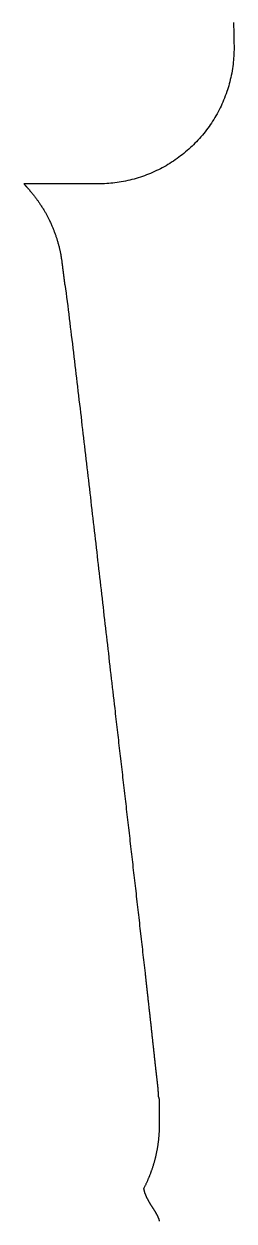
# Model space of a CAD drawing. Extents: x 0 to 29, y 0 to 30.
# Drawn here: x 27.68 to 28.99, y 7.51 to 15 of the extents above; entities that cross this region are included whole.
import ezdxf

# ---------------------------------------------------------------- set-up
doc = ezdxf.new("R2010")
doc.units = 0
doc.layers.add('Layer_1', color=7, linetype='CONTINUOUS')

msp = doc.modelspace()

# ---------------------------------------------------------------- linework, layer by layer
at = {"layer": 'Layer_1', "color": 7}
msp.add_lwpolyline([(28.989375, 15.006144), (28.989568, 14.996279), (28.989747, 14.987057), (28.989948, 14.976749), (28.990133, 14.96726), (28.990303, 14.958532), (28.990485, 14.949203), (28.990673, 14.939582), (28.99084, 14.931012), (28.991024, 14.92154), (28.991214, 14.911808), (28.991397, 14.902404), (28.991565, 14.893804), (28.991755, 14.884071), (28.991954, 14.873848), (28.992139, 14.86435), (28.992285, 14.850411), (28.992211, 14.836659), (28.991924, 14.823093), (28.991432, 14.80971), (28.990743, 14.79651), (28.989864, 14.783491), (28.988802, 14.770653), (28.987564, 14.757993), (28.986157, 14.745511), (28.984421, 14.731977), (28.982495, 14.718654), (28.980188, 14.704351), (28.977675, 14.690294), (28.974967, 14.676481), (28.972073, 14.662908), (28.969002, 14.649574), (28.965763, 14.636475), (28.962364, 14.623608), (28.958813, 14.610971), (28.955118, 14.59856), (28.951288, 14.586373), (28.947328, 14.574406), (28.94255, 14.560707), (28.937616, 14.5473), (28.932536, 14.534181), (28.927321, 14.521344), (28.921979, 14.508785), (28.91652, 14.4965), (28.910952, 14.484484), (28.905283, 14.472732), (28.899522, 14.461239), (28.892826, 14.448403), (28.886029, 14.435894), (28.879141, 14.423704), (28.872171, 14.411828), (28.865129, 14.400258), (28.858024, 14.388987), (28.850862, 14.378009), (28.843653, 14.367318), (28.836402, 14.356907), (28.828198, 14.345511), (28.81996, 14.334453), (28.811697, 14.323724), (28.803418, 14.313317), (28.794199, 14.302108), (28.78498, 14.291275), (28.775769, 14.280805), (28.766574, 14.270689), (28.757404, 14.260915), (28.748266, 14.251473), (28.739166, 14.242353), (28.730112, 14.233545), (28.720201, 14.224196), (28.710358, 14.2152), (28.699696, 14.205766), (28.689131, 14.196724), (28.67867, 14.188058), (28.668318, 14.179754), (28.658082, 14.171799), (28.647966, 14.164177), (28.636299, 14.155674), (28.624807, 14.14759), (28.613496, 14.139905), (28.60237, 14.1326), (28.591433, 14.125659), (28.579142, 14.118133), (28.567105, 14.111037), (28.555324, 14.104346), (28.543799, 14.098038), (28.532532, 14.092094), (28.520138, 14.085802), (28.508071, 14.079918), (28.495015, 14.073816), (28.482356, 14.068156), (28.470089, 14.062905), (28.458208, 14.058037), (28.445552, 14.05308), (28.432233, 14.048116), (28.419441, 14.043586), (28.407161, 14.039453), (28.393408, 14.035071), (28.380314, 14.031138), (28.367854, 14.027609), (28.354306, 14.024004), (28.341524, 14.020822), (28.32796, 14.017675), (28.313861, 14.014652), (28.300787, 14.012072), (28.287456, 14.009659), (28.274091, 14.00746), (28.260901, 14.005503), (28.248076, 14.003802), (28.23496, 14.002266), (28.221989, 14.000948), (28.209549, 13.999871), (28.196902, 13.998962), (28.183143, 13.998186), (28.17019, 13.997656), (28.155885, 13.997295), (28.14152, 13.99717), (28.13633, 13.99717), (28.132184, 13.99717), (28.127062, 13.99717), (28.123182, 13.99717), (28.118962, 13.99717), (28.114432, 13.99717), (28.109622, 13.99717), (28.104562, 13.99717), (28.099276, 13.99717), (28.093789, 13.99717), (28.089565, 13.99717), (28.085251, 13.99717), (28.080855, 13.99717), (28.076385, 13.99717), (28.07185, 13.99717), (28.067257, 13.99717), (28.062613, 13.99717), (28.057924, 13.99717), (28.053197, 13.99717), (28.048439, 13.99717), (28.043653, 13.99717), (28.038847, 13.99717), (28.034025, 13.99717), (28.029191, 13.99717), (28.024352, 13.99717), (28.019509, 13.99717), (28.014669, 13.99717), (28.009834, 13.99717), (28.005009, 13.99717), (28.000196, 13.99717), (27.995399, 13.99717), (27.99062, 13.99717), (27.985863, 13.99717), (27.98113, 13.99717), (27.976424, 13.99717), (27.971747, 13.99717), (27.967101, 13.99717), (27.962487, 13.99717), (27.957909, 13.99717), (27.953367, 13.99717), (27.948864, 13.99717), (27.944399, 13.99717), (27.939976, 13.99717), (27.935595, 13.99717), (27.931258, 13.99717), (27.926965, 13.99717), (27.922717, 13.99717), (27.918515, 13.99717), (27.912975, 13.99717), (27.90752, 13.99717), (27.902152, 13.99717), (27.896871, 13.99717), (27.891679, 13.99717), (27.886577, 13.99717), (27.881564, 13.99717), (27.876642, 13.99717), (27.87181, 13.99717), (27.867069, 13.99717), (27.862418, 13.99717), (27.857858, 13.99717), (27.853387, 13.99717), (27.849007, 13.99717), (27.844715, 13.99717), (27.840511, 13.99717), (27.836395, 13.99717), (27.832367, 13.99717), (27.828424, 13.99717), (27.824567, 13.99717), (27.820794, 13.99717), (27.817105, 13.99717), (27.813497, 13.99717), (27.808218, 13.99717), (27.803119, 13.99717), (27.798197, 13.99717), (27.793447, 13.99717), (27.788865, 13.99717), (27.784448, 13.99717), (27.78019, 13.99717), (27.774732, 13.99717), (27.769543, 13.99717), (27.764612, 13.99717), (27.759928, 13.99717), (27.755481, 13.99717), (27.751262, 13.99717), (27.74726, 13.99717), (27.743466, 13.99717), (27.739872, 13.99717), (27.734793, 13.99717), (27.730117, 13.99717), (27.725817, 13.99717), (27.720578, 13.99717), (27.715907, 13.99717), (27.711745, 13.99717), (27.708042, 13.99717), (27.703169, 13.99717), (27.697825, 13.99717), (27.693658, 13.99717), (27.688941, 13.99717), (27.684843, 13.99717), (27.679388, 13.99717), (27.679677, 13.99684), (27.68043, 13.995981), (27.680925, 13.995416), (27.681483, 13.99478), (27.682091, 13.994086), (27.682739, 13.993347), (27.683418, 13.992573), (27.684118, 13.991774), (27.684833, 13.990958), (27.685556, 13.990133), (27.686283, 13.989303), (27.687009, 13.988475), (27.68773, 13.987653), (27.688442, 13.986841), (27.689143, 13.986041), (27.689831, 13.985256), (27.690503, 13.984489), (27.691159, 13.983741), (27.691797, 13.983013), (27.692416, 13.982307), (27.693015, 13.981624), (27.693594, 13.980963), (27.694153, 13.980326), (27.694691, 13.979712), (27.695209, 13.979121), (27.695706, 13.978554), (27.696183, 13.978009), (27.69664, 13.977487), (27.697078, 13.976988), (27.697497, 13.97651), (27.697897, 13.976054), (27.698655, 13.975189), (27.699342, 13.974405), (27.699964, 13.973696), (27.700525, 13.973055), (27.70103, 13.972479), (27.701484, 13.971962), (27.701891, 13.971497), (27.702602, 13.970686), (27.703165, 13.970044), (27.703607, 13.969539), (27.704262, 13.968793), (27.704925, 13.968036), (27.705158, 13.96777), (27.705158, 13.96777), (27.705158, 13.96777), (27.705158, 13.96777), (27.705158, 13.96777), (27.705158, 13.96777), (27.705158, 13.96777), (27.705158, 13.96777), (27.705158, 13.96777), (27.705158, 13.96777), (27.705158, 13.96777), (27.705158, 13.96777), (27.705158, 13.96777), (27.705158, 13.96777), (27.705158, 13.96777), (27.705158, 13.96777), (27.705158, 13.96777), (27.705158, 13.96777), (27.705158, 13.96777), (27.705158, 13.96777), (27.705158, 13.96777), (27.705158, 13.96777), (27.705158, 13.96777), (27.705158, 13.96777), (27.705158, 13.96777), (27.705158, 13.96777), (27.705158, 13.96777), (27.705158, 13.96777), (27.705158, 13.96777), (27.705158, 13.96777), (27.705158, 13.96777), (27.705158, 13.96777), (27.705158, 13.96777), (27.705158, 13.96777), (27.705158, 13.96777), (27.705158, 13.96777), (27.705158, 13.96777), (27.705158, 13.96777), (27.705158, 13.96777), (27.705158, 13.96777), (27.705158, 13.96777), (27.705158, 13.96777), (27.705158, 13.96777), (27.705158, 13.96777), (27.705158, 13.96777), (27.705158, 13.96777), (27.705158, 13.96777), (27.705158, 13.96777), (27.705158, 13.96777), (27.705158, 13.96777), (27.705158, 13.96777), (27.705158, 13.96777), (27.705158, 13.96777), (27.705158, 13.96777), (27.705158, 13.96777), (27.705158, 13.96777), (27.705158, 13.96777), (27.709115, 13.963322), (27.712994, 13.9589), (27.716796, 13.954507), (27.720523, 13.950142), (27.724175, 13.945805), (27.727756, 13.941497), (27.731265, 13.937218), (27.734705, 13.932969), (27.738077, 13.928749), (27.741382, 13.92456), (27.744622, 13.920401), (27.747798, 13.916272), (27.750911, 13.912174), (27.753962, 13.908107), (27.756953, 13.904071), (27.759885, 13.900067), (27.762759, 13.896093), (27.765577, 13.892151), (27.768339, 13.888241), (27.771046, 13.884362), (27.7737, 13.880515), (27.776302, 13.876699), (27.778853, 13.872915), (27.781354, 13.869163), (27.784618, 13.8642), (27.787797, 13.859293), (27.790893, 13.854443), (27.793908, 13.84965), (27.796844, 13.844913), (27.799704, 13.840232), (27.802489, 13.835607), (27.805202, 13.831039), (27.807845, 13.826525), (27.810419, 13.822068), (27.812926, 13.817665), (27.815369, 13.813317), (27.817748, 13.809024), (27.820066, 13.804785), (27.822324, 13.8006), (27.824523, 13.796468), (27.826666, 13.792389), (27.828754, 13.788364), (27.830789, 13.78439), (27.832771, 13.780469), (27.834703, 13.776599), (27.836585, 13.77278), (27.838419, 13.769012), (27.840206, 13.765294), (27.841948, 13.761625), (27.844488, 13.756194), (27.846931, 13.750873), (27.849282, 13.745661), (27.851544, 13.740555), (27.853721, 13.735555), (27.855816, 13.730659), (27.857833, 13.725865), (27.859774, 13.721171), (27.861642, 13.716575), (27.863441, 13.712077), (27.865173, 13.707674), (27.866842, 13.703365), (27.868448, 13.699148), (27.870507, 13.693644), (27.872465, 13.688298), (27.874328, 13.683105), (27.8761, 13.678064), (27.877788, 13.673168), (27.879394, 13.668415), (27.880924, 13.663801), (27.88238, 13.659322), (27.883768, 13.654975), (27.88509, 13.650756), (27.886351, 13.646662), (27.887552, 13.64269), (27.888697, 13.638835), (27.890329, 13.633223), (27.891849, 13.627862), (27.893265, 13.622742), (27.894585, 13.617853), (27.895816, 13.613185), (27.896965, 13.608729), (27.89839, 13.603055), (27.899691, 13.597725), (27.90088, 13.592719), (27.901967, 13.588018), (27.902962, 13.583605), (27.903873, 13.579461), (27.904709, 13.575572), (27.905854, 13.570094), (27.90686, 13.565121), (27.907746, 13.560608), (27.908785, 13.555147), (27.909664, 13.550361), (27.910411, 13.546168), (27.91136, 13.540657), (27.912104, 13.536173), (27.912884, 13.531309), (27.913727, 13.52583), (27.914402, 13.521258), (27.915052, 13.51668), (27.915259, 13.515047), (27.915489, 13.513228), (27.915786, 13.510883), (27.915954, 13.509553), (27.916135, 13.508125), (27.916327, 13.50661), (27.916528, 13.505016), (27.916739, 13.503351), (27.916958, 13.501623), (27.917184, 13.49984), (27.917416, 13.498007), (27.917653, 13.496132), (27.917895, 13.49422), (27.918141, 13.492277), (27.91839, 13.490308), (27.918642, 13.488318), (27.918896, 13.48631), (27.919152, 13.484291), (27.919409, 13.482262), (27.919666, 13.480228), (27.919924, 13.478192), (27.920181, 13.476158), (27.920438, 13.474127), (27.920695, 13.472103), (27.92095, 13.470088), (27.921203, 13.468084), (27.921455, 13.466093), (27.921706, 13.464117), (27.921954, 13.462158), (27.922199, 13.460217), (27.922442, 13.458296), (27.922683, 13.456395), (27.922921, 13.454517), (27.923155, 13.452662), (27.923387, 13.450831), (27.923616, 13.449024), (27.923841, 13.447244), (27.924063, 13.445489), (27.924282, 13.443761), (27.924498, 13.44206), (27.924709, 13.440386), (27.924918, 13.43874), (27.925123, 13.437122), (27.925324, 13.435533), (27.925521, 13.433972), (27.925715, 13.432439), (27.925906, 13.430935), (27.926093, 13.429459), (27.926276, 13.428012), (27.926455, 13.426593), (27.926631, 13.425202), (27.926804, 13.42384), (27.926973, 13.422505), (27.927138, 13.421198), (27.9273, 13.419919), (27.927459, 13.418666), (27.927614, 13.417441), (27.927766, 13.416243), (27.927914, 13.41507), (27.928059, 13.413924), (27.928201, 13.412804), (27.928339, 13.411709), (27.928475, 13.410639), (27.928607, 13.409593), (27.928865, 13.407559), (27.92911, 13.40562), (27.929344, 13.403774), (27.929566, 13.402017), (27.929778, 13.400346), (27.929979, 13.398758), (27.93017, 13.397248), (27.930351, 13.395815), (27.930523, 13.394455), (27.930687, 13.393165), (27.930842, 13.391942), (27.930988, 13.390782), (27.931127, 13.389684), (27.931259, 13.388644), (27.931384, 13.387659), (27.931502, 13.386726), (27.931722, 13.384984), (27.931919, 13.383429), (27.932095, 13.382043), (27.932251, 13.380809), (27.93239, 13.379712), (27.932513, 13.378736), (27.932623, 13.37787), (27.932812, 13.376376), (27.932959, 13.375212), (27.933074, 13.374308), (27.933162, 13.373607), (27.933291, 13.372589), (27.933418, 13.371584), (27.933462, 13.37124), (27.933462, 13.37124), (27.933462, 13.37124), (27.933462, 13.37124), (27.933462, 13.37124), (27.933462, 13.37124), (27.933462, 13.37124), (27.933462, 13.370615), (27.933462, 13.369613), (27.933462, 13.368775), (27.933462, 13.368188), (27.933462, 13.36724), (27.933462, 13.36724), (27.933462, 13.36724), (27.933462, 13.36724), (27.933462, 13.36724), (27.933462, 13.36724), (27.933462, 13.36724), (27.933462, 13.36724), (27.933462, 13.36724), (27.933462, 13.36724), (27.933462, 13.36724), (27.933462, 13.36724), (27.933462, 13.36724), (27.933462, 13.36724), (27.933462, 13.36724), (27.933462, 13.36724), (27.933462, 13.36724), (27.933462, 13.36724), (27.933462, 13.36724), (27.933462, 13.36724), (27.933462, 13.36724), (27.933462, 13.36724), (27.933462, 13.36724), (27.933462, 13.36724), (27.933462, 13.36724), (27.933462, 13.36724), (27.933462, 13.36724), (27.933462, 13.36724), (27.933462, 13.36724), (27.933462, 13.36724), (27.933462, 13.36724), (27.933462, 13.36724), (27.933462, 13.36724), (27.933462, 13.36724), (27.933462, 13.36724), (27.933462, 13.36724), (27.933462, 13.36724), (27.933462, 13.36724), (27.933462, 13.36724), (27.933462, 13.36724), (27.933462, 13.36724), (27.933462, 13.36724), (27.933462, 13.36724), (27.933462, 13.36724), (27.933462, 13.36724), (27.933462, 13.36724), (27.933462, 13.36724), (27.933462, 13.36724), (27.933462, 13.36724), (27.933462, 13.36724), (27.933462, 13.36724), (27.933462, 13.36724), (27.933462, 13.36724), (27.933462, 13.36724), (27.933462, 13.36724), (27.933462, 13.36724), (27.933462, 13.36724), (27.933462, 13.36724), (27.933462, 13.36724), (27.933462, 13.36724), (27.933462, 13.36724), (27.933462, 13.36724), (27.933462, 13.36724), (27.933462, 13.36724), (27.933462, 13.36724), (27.933462, 13.36724), (27.933462, 13.36724), (27.933462, 13.36724), (27.933462, 13.36724), (27.933462, 13.36724), (27.933462, 13.36724), (27.933462, 13.36724), (27.933462, 13.36724), (27.933462, 13.36724), (27.933462, 13.36724), (27.933462, 13.36724), (27.933462, 13.36724), (27.933462, 13.36724), (27.933462, 13.36724), (27.933462, 13.36724), (27.933462, 13.36724), (27.933462, 13.36724), (27.933462, 13.36724), (27.933462, 13.36724), (27.933462, 13.36724), (27.933462, 13.36724), (27.933462, 13.36724), (27.933462, 13.36724), (27.933462, 13.36724), (27.933462, 13.36724), (27.933462, 13.36724), (27.933462, 13.36724), (27.933462, 13.36724), (27.933462, 13.36724), (27.933462, 13.36724), (27.933462, 13.36724), (27.934412, 13.36724), (27.935362, 13.36724), (27.935362, 13.36724), (27.935362, 13.36724), (27.935362, 13.36724), (27.935362, 13.36724), (27.935362, 13.36724), (27.935362, 13.36724), (27.935362, 13.36724), (27.935362, 13.36724), (27.935362, 13.36724), (27.935362, 13.36724), (27.935362, 13.36724), (27.935362, 13.36724), (27.935362, 13.36724), (27.935362, 13.36724), (27.935362, 13.36724), (27.935362, 13.36724), (27.935362, 13.36724), (27.935362, 13.36724), (27.935362, 13.36724), (27.935362, 13.36724), (27.935362, 13.36724), (27.935362, 13.36724), (27.935362, 13.36724), (27.935362, 13.36724), (27.935362, 13.36724), (27.935362, 13.36724), (27.935362, 13.36724), (27.935362, 13.36724), (27.935362, 13.36724), (27.935362, 13.36724), (27.935362, 13.36724), (27.935362, 13.36724), (27.935362, 13.36724), (27.935362, 13.36724), (27.935362, 13.36724), (27.935362, 13.36724), (27.935362, 13.36724), (27.935362, 13.36724), (27.935362, 13.36724), (27.935362, 13.36724), (27.935362, 13.36724), (27.935362, 13.36724), (27.935362, 13.36724), (27.935362, 13.36724), (27.935362, 13.36724), (27.935362, 13.36724), (27.935362, 13.36724), (27.935362, 13.36724), (27.935362, 13.36724), (27.935362, 13.36724), (27.935362, 13.36724), (27.935362, 13.36724), (27.935362, 13.36724), (27.935362, 13.36724), (27.935362, 13.36724), (27.935362, 13.36724), (27.935362, 13.36724), (27.935362, 13.36724), (27.935362, 13.36724), (27.935362, 13.36724), (27.935362, 13.36724), (27.935362, 13.36724), (27.935362, 13.36724), (27.935362, 13.36724), (27.935362, 13.36724), (27.935362, 13.36724), (27.935362, 13.36724), (27.935362, 13.36724), (27.935362, 13.36724), (27.935362, 13.36724), (27.935362, 13.36724), (27.935362, 13.36724), (27.935362, 13.36724), (27.935362, 13.36724), (27.935362, 13.36724), (27.935362, 13.36724), (27.935362, 13.36724), (27.935362, 13.36724), (27.935362, 13.36724), (27.935362, 13.36724), (27.935362, 13.36724), (27.935362, 13.36724), (27.935362, 13.36724), (27.935362, 13.36724), (27.935362, 13.36724), (27.935362, 13.36724), (27.935362, 13.36724), (27.935362, 13.36724), (27.935362, 13.36724), (27.935362, 13.36724), (27.935362, 13.36724), (27.935362, 13.36724), (27.935362, 13.36724), (27.935362, 13.36724), (27.935362, 13.36724), (27.935362, 13.36724), (27.935362, 13.36724), (27.935362, 13.36724), (27.93892, 13.341276), (27.942559, 13.313848), (27.945887, 13.288215), (27.94939, 13.260814), (27.952733, 13.234342), (27.956029, 13.207992), (27.959251, 13.182026), (27.962547, 13.155292), (27.965907, 13.127877), (27.969148, 13.101291), (27.972258, 13.075677), (27.975401, 13.049688), (27.978572, 13.023374), (27.981768, 12.996779), (27.984982, 12.969947), (27.988212, 12.942917), (27.991453, 12.915727), (27.994702, 12.888412), (27.997955, 12.861004), (28.001209, 12.833535), (28.004279, 12.807574), (28.007346, 12.781607), (28.010406, 12.755653), (28.013639, 12.728197), (28.01686, 12.700801), (28.020068, 12.673485), (28.023261, 12.646268), (28.026436, 12.619168), (28.029592, 12.592202), (28.032729, 12.565383), (28.035843, 12.538726), (28.038934, 12.512244), (28.042002, 12.485949), (28.045043, 12.459851), (28.048059, 12.43396), (28.051047, 12.408285), (28.054173, 12.381414), (28.057266, 12.354803), (28.060327, 12.328458), (28.063514, 12.30101), (28.066663, 12.273873), (28.069774, 12.247054), (28.072846, 12.220558), (28.075878, 12.194391), (28.07887, 12.168556), (28.081823, 12.143057), (28.084881, 12.116635), (28.088038, 12.089344), (28.091146, 12.06247), (28.094205, 12.036012), (28.097215, 12.009972), (28.100175, 11.984351), (28.103219, 11.957998), (28.10634, 11.930973), (28.109403, 11.904442), (28.112408, 11.878404), (28.115356, 11.852856), (28.118489, 11.8257), (28.121556, 11.799111), (28.124558, 11.773083), (28.127721, 11.745646), (28.130811, 11.718845), (28.133827, 11.692672), (28.136772, 11.667118), (28.139852, 11.640387), (28.142853, 11.614345), (28.14597, 11.587285), (28.149, 11.56098), (28.151945, 11.535414), (28.154985, 11.509017), (28.158106, 11.48191), (28.161127, 11.455677), (28.164212, 11.428884), (28.167347, 11.401649), (28.170368, 11.375408), (28.173424, 11.348863), (28.176502, 11.322127), (28.179454, 11.29648), (28.182543, 11.269643), (28.185494, 11.244008), (28.188548, 11.217484), (28.191675, 11.190314), (28.194638, 11.16458), (28.197643, 11.138469), (28.200667, 11.112203), (28.203684, 11.085996), (28.206671, 11.06005), (28.209762, 11.033208), (28.2129, 11.005949), (28.216035, 10.978729), (28.219116, 10.951971), (28.222101, 10.926051), (28.225143, 10.89964), (28.228141, 10.873615), (28.231292, 10.846254), (28.23438, 10.819452), (28.237411, 10.793145), (28.24054, 10.765996), (28.243528, 10.740065), (28.246519, 10.71412), (28.248363, 10.698123), (28.25019, 10.682271), (28.252202, 10.664818), (28.254193, 10.647542), (28.256163, 10.630442), (28.258114, 10.613517), (28.260044, 10.596765), (28.261954, 10.580186), (28.263844, 10.563778), (28.265715, 10.54754), (28.267566, 10.53147), (28.269397, 10.515568), (28.271209, 10.499832), (28.273182, 10.482704), (28.275131, 10.465774), (28.277057, 10.44904), (28.278961, 10.4325), (28.280843, 10.416153), (28.282703, 10.399996), (28.284707, 10.382578), (28.286686, 10.365382), (28.288639, 10.348407), (28.290567, 10.33165), (28.29247, 10.315109), (28.294348, 10.298782), (28.296201, 10.282665), (28.29803, 10.266757), (28.299836, 10.251056), (28.301766, 10.234268), (28.303669, 10.217717), (28.305688, 10.200145), (28.307677, 10.182842), (28.309635, 10.165803), (28.311563, 10.149024), (28.313461, 10.132502), (28.315329, 10.116233), (28.317169, 10.100214), (28.31898, 10.084442), (28.320891, 10.067803), (28.322894, 10.05035), (28.324863, 10.033204), (28.326796, 10.016361), (28.328694, 9.999815), (28.330559, 9.983561), (28.332391, 9.967595), (28.33419, 9.951911), (28.336177, 9.934582), (28.338124, 9.917597), (28.340033, 9.900952), (28.341902, 9.884638), (28.343735, 9.86865), (28.345729, 9.851243), (28.347679, 9.834221), (28.349586, 9.817578), (28.351449, 9.801303), (28.353271, 9.785389), (28.355053, 9.769829), (28.356968, 9.753094), (28.358836, 9.736767), (28.360824, 9.719392), (28.362759, 9.70248), (28.364641, 9.686016), (28.366474, 9.66999), (28.368257, 9.654388), (28.370137, 9.637937), (28.372103, 9.620732), (28.374008, 9.604057), (28.375854, 9.587896), (28.377642, 9.572233), (28.379622, 9.554888), (28.381532, 9.538151), (28.383374, 9.522001), (28.385374, 9.504473), (28.387294, 9.487633), (28.389138, 9.471453), (28.391106, 9.454183), (28.392988, 9.437663), (28.394788, 9.421858), (28.396682, 9.405227), (28.398649, 9.387948), (28.400514, 9.37156), (28.402429, 9.354722), (28.404376, 9.337598), (28.406206, 9.321496), (28.408173, 9.304192), (28.410005, 9.288058), (28.411927, 9.271137), (28.413899, 9.25376), (28.415706, 9.237835), (28.417527, 9.221778), (28.419331, 9.205862), (28.421226, 9.189137), (28.423142, 9.172225), (28.425014, 9.155687), (28.426789, 9.139999), (28.428574, 9.124219), (28.430494, 9.107244), (28.432279, 9.091444), (28.434227, 9.074194), (28.436159, 9.05708), (28.436756, 9.05179), (28.437346, 9.046555), (28.43793, 9.041374), (28.438507, 9.036246), (28.439078, 9.031171), (28.439643, 9.026148), (28.440201, 9.021177), (28.440754, 9.016257), (28.441301, 9.011387), (28.441841, 9.006567), (28.442376, 9.001797), (28.442905, 8.997076), (28.443428, 8.992404), (28.443946, 8.987779), (28.444586, 8.982059), (28.445217, 8.976412), (28.44584, 8.970837), (28.446577, 8.964235), (28.447302, 8.957734), (28.448016, 8.951332), (28.448718, 8.945028), (28.449409, 8.93882), (28.450089, 8.932707), (28.450758, 8.926687), (28.451417, 8.920759), (28.452065, 8.914921), (28.452703, 8.909172), (28.45333, 8.903509), (28.453948, 8.897933), (28.454556, 8.892441), (28.455155, 8.887032), (28.455744, 8.881705), (28.456324, 8.876459), (28.456896, 8.871291), (28.457458, 8.866202), (28.458011, 8.861188), (28.458556, 8.856251), (28.459271, 8.849769), (28.459971, 8.843418), (28.460656, 8.837192), (28.461328, 8.831091), (28.461986, 8.825111), (28.46263, 8.81925), (28.463261, 8.813505), (28.46388, 8.807874), (28.464486, 8.802353), (28.46508, 8.796942), (28.465662, 8.791637), (28.466232, 8.786437), (28.46679, 8.781338), (28.467338, 8.776339), (28.467875, 8.771438), (28.468401, 8.766633), (28.468916, 8.761922), (28.469421, 8.757302), (28.47004, 8.751642), (28.470644, 8.746119), (28.47135, 8.739654), (28.472035, 8.733377), (28.472701, 8.72728), (28.473347, 8.721358), (28.473974, 8.715607), (28.474583, 8.71002), (28.475175, 8.704592), (28.47575, 8.699319), (28.476308, 8.694195), (28.47685, 8.689216), (28.477552, 8.682771), (28.478227, 8.676567), (28.478877, 8.670594), (28.479502, 8.664844), (28.480104, 8.659307), (28.480684, 8.653975), (28.481243, 8.648839), (28.48178, 8.643892), (28.482298, 8.639126), (28.482922, 8.633389), (28.483636, 8.626822), (28.48431, 8.62061), (28.484949, 8.614733), (28.485553, 8.609171), (28.486125, 8.603906), (28.486667, 8.59892), (28.48735, 8.592632), (28.487986, 8.586784), (28.488577, 8.581343), (28.489127, 8.57628), (28.489639, 8.571566), (28.490236, 8.566082), (28.49089, 8.560067), (28.491478, 8.554662), (28.492182, 8.54819), (28.492792, 8.542581), (28.493322, 8.537714), (28.494011, 8.531384), (28.494566, 8.526291), (28.495163, 8.520822), (28.495827, 8.514732), (28.496375, 8.509708), (28.496919, 8.50473), (28.497092, 8.503127), (28.497264, 8.501542), (28.497434, 8.499975), (28.497603, 8.498424), (28.49777, 8.496891), (28.497935, 8.495375), (28.498099, 8.493875), (28.498262, 8.492392), (28.498423, 8.490925), (28.498582, 8.489475), (28.49874, 8.48804), (28.498896, 8.48662), (28.499051, 8.485216), (28.499205, 8.483828), (28.499357, 8.482454), (28.499508, 8.481095), (28.499657, 8.479751), (28.499952, 8.477096), (28.500242, 8.474498), (28.500527, 8.471956), (28.500805, 8.469468), (28.501079, 8.467033), (28.501347, 8.46465), (28.501611, 8.462317), (28.501869, 8.460034), (28.502122, 8.457798), (28.50237, 8.45561), (28.502614, 8.453467), (28.502853, 8.451369), (28.503087, 8.449314), (28.503316, 8.447302), (28.503541, 8.445332), (28.503762, 8.443402), (28.503979, 8.441512), (28.504191, 8.43966), (28.504399, 8.437847), (28.504603, 8.43607), (28.504803, 8.43433), (28.505, 8.432624), (28.505192, 8.430953), (28.505381, 8.429316), (28.505565, 8.427712), (28.505747, 8.42614), (28.505925, 8.424599), (28.506099, 8.423089), (28.50627, 8.421609), (28.506437, 8.420158), (28.506602, 8.418736), (28.506763, 8.417342), (28.506921, 8.415975), (28.507075, 8.414636), (28.507227, 8.413322), (28.507376, 8.412034), (28.507522, 8.410771), (28.507808, 8.408299), (28.508082, 8.405922), (28.508346, 8.403636), (28.5086, 8.401438), (28.508843, 8.399323), (28.509078, 8.397288), (28.509303, 8.39533), (28.50952, 8.393445), (28.509728, 8.391631), (28.509929, 8.389884), (28.510121, 8.388201), (28.510307, 8.386581), (28.510485, 8.38502), (28.510657, 8.383516), (28.510822, 8.382066), (28.510981, 8.38067), (28.511134, 8.379323), (28.511281, 8.378025), (28.511422, 8.376774), (28.511559, 8.375568), (28.51182, 8.373245), (28.512063, 8.371087), (28.512287, 8.36908), (28.512496, 8.367213), (28.512689, 8.365475), (28.512868, 8.363857), (28.513034, 8.36235), (28.513189, 8.360945), (28.513333, 8.359636), (28.513466, 8.358415), (28.51359, 8.357276), (28.513706, 8.356214), (28.51392, 8.354235), (28.514104, 8.352517), (28.514264, 8.351025), (28.514402, 8.349727), (28.514522, 8.348599), (28.514626, 8.347616), (28.514806, 8.345906), (28.514939, 8.344633), (28.515038, 8.343683), (28.515184, 8.342267), (28.515257, 8.341562), (28.515329, 8.34086), (28.515329, 8.34086), (28.515329, 8.34086), (28.515426, 8.339933), (28.515518, 8.339024), (28.515607, 8.338132), (28.515691, 8.337256), (28.515772, 8.336396), (28.515849, 8.335552), (28.515922, 8.334723), (28.515993, 8.33391), (28.51606, 8.333111), (28.516125, 8.332327), (28.516187, 8.331557), (28.516304, 8.330046), (28.516412, 8.328589), (28.516511, 8.327183), (28.516604, 8.325827), (28.516689, 8.324518), (28.516769, 8.323255), (28.516844, 8.322035), (28.516913, 8.320857), (28.516979, 8.31972), (28.517041, 8.318621), (28.517099, 8.31756), (28.517154, 8.316534), (28.517206, 8.315543), (28.517256, 8.314585), (28.517304, 8.313659), (28.51735, 8.312764), (28.517394, 8.311898), (28.517436, 8.311061), (28.517476, 8.310252), (28.517516, 8.309469), (28.517554, 8.308712), (28.51759, 8.30798), (28.517626, 8.307271), (28.517661, 8.306586), (28.517694, 8.305922), (28.51776, 8.30464), (28.517823, 8.30344), (28.517883, 8.302317), (28.517939, 8.301266), (28.517994, 8.300283), (28.518046, 8.299362), (28.518096, 8.2985), (28.518144, 8.297692), (28.51819, 8.296936), (28.518233, 8.296228), (28.518275, 8.295564), (28.518315, 8.294943), (28.518392, 8.293778), (28.518462, 8.292761), (28.518526, 8.291871), (28.518582, 8.291093), (28.518634, 8.290413), (28.518679, 8.289818), (28.518762, 8.288777), (28.518826, 8.287998), (28.518875, 8.287413), (28.518951, 8.286536), (28.519029, 8.28566), (28.519029, 8.28566), (28.519029, 8.28566), (28.519029, 8.28566), (28.519029, 8.28566), (28.519029, 8.28566), (28.519029, 8.28566), (28.519029, 8.28566), (28.519029, 8.28566), (28.519029, 8.28566), (28.519029, 8.28566), (28.519029, 8.28566), (28.519029, 8.28566), (28.519029, 8.28566), (28.519029, 8.28566), (28.519029, 8.28566), (28.519029, 8.28566), (28.519029, 8.28566), (28.519029, 8.28566), (28.519029, 8.28566), (28.519029, 8.28566), (28.519029, 8.28566), (28.519029, 8.28566), (28.519029, 8.28566), (28.519029, 8.28566), (28.519029, 8.28566), (28.519029, 8.28566), (28.519029, 8.28566), (28.519029, 8.28566), (28.519029, 8.28566), (28.519029, 8.28566), (28.519029, 8.28566), (28.519029, 8.28566), (28.519029, 8.28566), (28.519029, 8.28566), (28.519029, 8.28566), (28.519029, 8.28566), (28.519029, 8.28566), (28.519029, 8.28566), (28.519029, 8.28566), (28.519029, 8.28566), (28.519029, 8.28566), (28.51923, 8.283786), (28.519431, 8.282352), (28.519838, 8.280483), (28.520642, 8.279247), (28.522072, 8.278736), (28.522581, 8.277225), (28.522794, 8.276085), (28.522988, 8.274689), (28.523163, 8.273055), (28.523321, 8.271208), (28.523393, 8.270229), (28.523461, 8.269208), (28.523526, 8.268148), (28.523587, 8.267053), (28.523646, 8.265925), (28.523701, 8.264769), (28.523753, 8.263588), (28.523803, 8.262383), (28.52385, 8.261159), (28.523894, 8.259919), (28.523936, 8.258664), (28.523975, 8.257398), (28.524013, 8.256124), (28.524048, 8.254842), (28.524082, 8.253557), (28.524113, 8.25227), (28.524143, 8.250982), (28.524171, 8.249697), (28.524198, 8.248415), (28.524223, 8.247138), (28.524247, 8.245869), (28.524269, 8.244607), (28.52429, 8.243355), (28.52431, 8.242114), (28.524329, 8.240885), (28.524347, 8.239668), (28.524363, 8.238465), (28.524379, 8.237277), (28.524394, 8.236105), (28.524408, 8.234948), (28.524421, 8.233808), (28.524433, 8.232685), (28.524445, 8.23158), (28.524456, 8.230493), (28.524466, 8.229424), (28.524476, 8.228374), (28.524485, 8.227342), (28.524494, 8.22633), (28.524502, 8.225337), (28.524509, 8.224363), (28.524516, 8.223409), (28.524523, 8.222474), (28.52453, 8.221558), (28.524536, 8.220661), (28.524541, 8.219784), (28.524546, 8.218926), (28.524556, 8.21724), (28.524565, 8.215631), (28.524573, 8.214098), (28.524579, 8.212638), (28.524585, 8.21125), (28.52459, 8.209931), (28.524595, 8.208679), (28.524599, 8.207492), (28.524603, 8.206368), (28.524606, 8.205302), (28.524609, 8.204295), (28.524611, 8.203341), (28.524613, 8.20244), (28.524615, 8.201589), (28.524617, 8.200786), (28.524618, 8.200027), (28.52462, 8.199312), (28.524622, 8.197959), (28.524623, 8.196763), (28.524625, 8.195707), (28.524626, 8.194775), (28.524626, 8.193955), (28.524627, 8.193232), (28.524628, 8.192596), (28.524628, 8.191477), (28.524629, 8.190631), (28.524629, 8.189993), (28.524629, 8.18903), (28.524629, 8.18806), (28.524629, 8.18806), (28.524629, 8.18806), (28.524629, 8.18806), (28.524629, 8.18806), (28.524629, 8.18806), (28.524629, 8.18806), (28.524629, 8.18806), (28.524629, 8.18806), (28.524629, 8.18806), (28.524629, 8.18806), (28.524629, 8.18806), (28.524629, 8.18806), (28.524629, 8.18806), (28.524629, 8.18806), (28.524629, 8.18806), (28.524629, 8.187129), (28.524629, 8.186093), (28.524629, 8.184756), (28.524629, 8.18317), (28.524629, 8.181382), (28.524629, 8.180432), (28.524629, 8.179446), (28.524629, 8.178428), (28.524629, 8.177383), (28.524629, 8.176313), (28.524629, 8.175223), (28.524629, 8.174115), (28.524629, 8.172992), (28.524629, 8.171857), (28.524629, 8.170713), (28.524629, 8.169561), (28.524629, 8.168405), (28.524629, 8.167246), (28.524629, 8.166085), (28.524629, 8.164925), (28.524629, 8.163768), (28.524629, 8.162614), (28.524629, 8.161466), (28.524629, 8.160324), (28.524629, 8.159189), (28.524629, 8.158063), (28.524629, 8.156947), (28.524629, 8.155841), (28.524629, 8.154746), (28.524629, 8.153664), (28.524629, 8.152594), (28.524629, 8.151537), (28.524629, 8.150493), (28.524629, 8.149464), (28.524629, 8.148449), (28.524629, 8.14745), (28.524629, 8.146465), (28.524629, 8.145496), (28.524629, 8.144543), (28.524629, 8.143605), (28.524629, 8.142683), (28.524629, 8.141778), (28.524629, 8.140889), (28.524629, 8.140015), (28.524629, 8.139159), (28.524629, 8.138318), (28.524629, 8.137494), (28.524629, 8.136685), (28.524629, 8.135105), (28.524629, 8.133589), (28.524629, 8.132136), (28.524629, 8.130746), (28.524629, 8.129417), (28.524629, 8.128148), (28.524629, 8.126936), (28.524629, 8.125781), (28.524629, 8.12468), (28.524629, 8.123631), (28.524629, 8.122633), (28.524629, 8.121684), (28.524629, 8.120782), (28.524629, 8.119925), (28.524629, 8.119111), (28.524629, 8.118339), (28.524629, 8.117606), (28.524629, 8.116912), (28.524629, 8.11561), (28.524629, 8.114444), (28.524629, 8.113402), (28.524629, 8.112472), (28.524629, 8.111642), (28.524629, 8.110903), (28.524629, 8.110246), (28.524629, 8.109108), (28.524629, 8.108219), (28.524629, 8.107527), (28.524629, 8.106515), (28.524629, 8.105508), (28.524629, 8.10516), (28.524629, 8.10516), (28.524629, 8.10516), (28.524629, 8.10516), (28.524629, 8.10516), (28.524629, 8.10516), (28.524629, 8.10516), (28.524629, 8.10516), (28.524629, 8.10516), (28.524629, 8.10516), (28.524629, 8.10516), (28.524629, 8.10516), (28.524629, 8.10516), (28.524629, 8.10516), (28.524629, 8.10516), (28.524629, 8.10516), (28.524629, 8.10516), (28.524629, 8.10516), (28.524629, 8.10516), (28.524629, 8.10516), (28.524629, 8.10516), (28.524629, 8.10516), (28.52462, 8.101967), (28.5246, 8.0988), (28.524568, 8.095657), (28.524525, 8.09254), (28.52444, 8.087902), (28.52433, 8.08332), (28.524198, 8.078793), (28.524044, 8.07432), (28.523868, 8.069902), (28.523672, 8.065536), (28.523456, 8.061224), (28.523222, 8.056964), (28.522969, 8.052756), (28.522699, 8.048598), (28.522412, 8.044492), (28.522109, 8.040435), (28.52179, 8.036428), (28.521457, 8.03247), (28.52111, 8.02856), (28.520749, 8.024698), (28.520375, 8.020883), (28.519856, 8.015859), (28.519316, 8.010918), (28.518757, 8.006057), (28.51818, 8.001276), (28.517585, 7.996574), (28.516974, 7.991949), (28.516348, 7.987399), (28.515708, 7.982925), (28.515055, 7.978524), (28.51439, 7.974195), (28.513714, 7.969938), (28.513027, 7.965751), (28.512331, 7.961632), (28.511627, 7.957582), (28.510914, 7.953599), (28.510194, 7.949681), (28.509468, 7.945828), (28.508735, 7.942039), (28.507998, 7.938312), (28.507256, 7.934647), (28.50651, 7.931042), (28.50576, 7.927497), (28.505008, 7.92401), (28.504253, 7.920581), (28.503496, 7.917209), (28.502738, 7.913892), (28.501979, 7.910631), (28.501219, 7.907423), (28.500459, 7.904268), (28.4997, 7.901165), (28.49894, 7.898114), (28.497799, 7.893614), (28.496661, 7.889225), (28.495527, 7.884944), (28.494398, 7.88077), (28.493276, 7.876699), (28.49216, 7.872729), (28.491052, 7.868856), (28.489952, 7.86508), (28.488862, 7.861397), (28.487417, 7.856608), (28.48599, 7.851978), (28.484583, 7.847499), (28.483197, 7.843167), (28.481832, 7.838978), (28.480489, 7.834926), (28.479168, 7.831007), (28.477871, 7.827217), (28.476597, 7.82355), (28.475347, 7.820004), (28.474121, 7.816573), (28.472919, 7.813254), (28.471742, 7.810044), (28.470589, 7.806938), (28.469461, 7.803933), (28.467801, 7.799574), (28.466197, 7.795428), (28.464648, 7.791483), (28.463152, 7.78773), (28.461711, 7.78416), (28.459855, 7.779631), (28.458092, 7.775394), (28.456417, 7.771431), (28.454829, 7.767722), (28.453325, 7.764252), (28.4519, 7.761004), (28.450551, 7.757964), (28.448635, 7.753698), (28.446878, 7.749841), (28.445268, 7.746352), (28.443302, 7.742146), (28.441563, 7.738473), (28.440026, 7.735266), (28.437989, 7.731067), (28.436316, 7.727662), (28.434487, 7.723981), (28.432407, 7.719851), (28.430656, 7.716417), (28.428889, 7.71299), (28.428592, 7.712053), (28.42837, 7.71135), (28.428149, 7.710653), (28.427946, 7.710012), (28.427768, 7.709449), (28.427472, 7.708517), (28.42728, 7.707909), (28.426989, 7.70699), (28.426989, 7.70699), (28.426989, 7.70699), (28.426989, 7.70699), (28.426989, 7.70699), (28.426989, 7.70699), (28.426989, 7.70699), (28.426989, 7.70699), (28.426989, 7.70699), (28.426989, 7.70699), (28.426989, 7.70699), (28.426989, 7.70699), (28.426989, 7.70699), (28.426989, 7.70699), (28.426989, 7.70699), (28.426989, 7.70699), (28.426989, 7.70699), (28.426989, 7.70699), (28.426989, 7.70699), (28.426989, 7.70699), (28.426989, 7.70699), (28.426989, 7.70699), (28.426989, 7.70699), (28.426989, 7.70699), (28.426989, 7.70699), (28.426989, 7.70699), (28.426989, 7.70699), (28.426989, 7.70699), (28.426989, 7.70699), (28.426989, 7.70699), (28.426989, 7.70699), (28.426989, 7.70699), (28.426989, 7.70699), (28.426989, 7.70699), (28.426989, 7.70699), (28.426989, 7.70699), (28.426989, 7.70699), (28.426989, 7.70699), (28.426989, 7.70699), (28.426989, 7.70699), (28.426989, 7.70699), (28.426989, 7.70699), (28.426989, 7.70699), (28.426989, 7.70699), (28.426989, 7.70699), (28.426989, 7.70699), (28.426989, 7.70699), (28.426989, 7.70699), (28.426989, 7.70699), (28.426989, 7.70699), (28.426989, 7.70699), (28.426989, 7.70699), (28.426989, 7.70699), (28.426989, 7.70699), (28.426989, 7.70699), (28.426989, 7.70699), (28.426989, 7.70699), (28.426989, 7.70699), (28.426989, 7.70699), (28.426989, 7.70699), (28.426989, 7.70699), (28.426989, 7.70699), (28.426989, 7.70699), (28.426989, 7.70699), (28.426989, 7.70699), (28.426989, 7.70699), (28.426989, 7.70699), (28.426989, 7.70699), (28.426989, 7.70699), (28.426989, 7.70699), (28.426989, 7.70699), (28.426989, 7.70699), (28.426989, 7.70699), (28.426989, 7.70699), (28.426989, 7.70699), (28.426989, 7.70699), (28.426989, 7.70699), (28.426989, 7.70699), (28.426989, 7.70699), (28.426989, 7.70699), (28.426989, 7.70699), (28.426989, 7.70699), (28.426989, 7.70699), (28.426989, 7.70699), (28.426989, 7.70699), (28.426989, 7.70699), (28.426989, 7.70699), (28.426989, 7.70699), (28.426989, 7.70699), (28.426989, 7.70699), (28.426989, 7.70699), (28.426989, 7.70699), (28.426989, 7.70699), (28.427286, 7.706053), (28.427508, 7.70535), (28.427729, 7.704653), (28.427932, 7.704012), (28.42811, 7.703449), (28.428406, 7.702517), (28.428598, 7.701909), (28.428889, 7.70099), (28.428889, 7.70099), (28.428889, 7.70099), (28.428889, 7.70099), (28.428889, 7.70099), (28.428889, 7.70099), (28.428889, 7.70099), (28.428889, 7.70099), (28.428889, 7.70099), (28.428889, 7.70099), (28.428889, 7.70099), (28.428889, 7.70099), (28.428889, 7.70099), (28.428889, 7.70099), (28.428889, 7.70099), (28.428889, 7.70099), (28.428889, 7.70099), (28.428889, 7.70099), (28.428889, 7.70099), (28.428889, 7.70099), (28.428889, 7.70099), (28.428889, 7.70099), (28.428889, 7.70099), (28.428889, 7.70099), (28.428889, 7.70099), (28.428889, 7.70099), (28.428889, 7.70099), (28.428889, 7.70099), (28.428889, 7.70099), (28.428889, 7.70099), (28.428889, 7.70099), (28.428889, 7.70099), (28.428889, 7.70099), (28.428889, 7.70099), (28.428889, 7.70099), (28.428889, 7.70099), (28.428889, 7.70099), (28.428889, 7.70099), (28.428889, 7.70099), (28.428889, 7.70099), (28.428889, 7.70099), (28.428889, 7.70099), (28.428889, 7.70099), (28.428889, 7.70099), (28.428889, 7.70099), (28.428889, 7.70099), (28.428889, 7.70099), (28.428889, 7.70099), (28.428889, 7.70099), (28.428889, 7.70099), (28.428889, 7.70099), (28.428889, 7.70099), (28.428889, 7.70099), (28.428889, 7.70099), (28.428889, 7.70099), (28.428889, 7.70099), (28.428889, 7.70099), (28.428889, 7.70099), (28.428889, 7.70099), (28.428889, 7.70099), (28.428889, 7.70099), (28.428889, 7.70099), (28.428889, 7.70099), (28.428889, 7.70099), (28.428889, 7.70099), (28.428889, 7.70099), (28.428889, 7.70099), (28.428889, 7.70099), (28.428889, 7.70099), (28.428889, 7.70099), (28.428889, 7.70099), (28.428889, 7.70099), (28.428889, 7.70099), (28.428889, 7.70099), (28.428889, 7.70099), (28.428889, 7.70099), (28.428889, 7.70099), (28.428889, 7.70099), (28.428889, 7.70099), (28.428889, 7.70099), (28.428889, 7.70099), (28.428889, 7.70099), (28.428889, 7.70099), (28.428889, 7.70099), (28.428889, 7.70099), (28.428889, 7.70099), (28.428889, 7.70099), (28.428889, 7.70099), (28.428889, 7.70099), (28.428889, 7.70099), (28.428889, 7.70099), (28.428889, 7.70099), (28.428889, 7.70099), (28.429372, 7.698889), (28.429872, 7.696827), (28.430387, 7.694805), (28.430917, 7.69282), (28.431459, 7.690872), (28.432013, 7.688961), (28.432577, 7.687086), (28.43315, 7.685245), (28.433731, 7.683438), (28.43432, 7.681665), (28.434915, 7.679924), (28.435515, 7.678216), (28.43612, 7.676539), (28.436728, 7.674892), (28.43734, 7.673276), (28.437953, 7.671689), (28.438569, 7.67013), (28.439185, 7.6686), (28.439802, 7.667098), (28.440419, 7.665623), (28.441036, 7.664174), (28.441651, 7.662752), (28.442265, 7.661355), (28.442878, 7.659983), (28.443488, 7.658635), (28.444095, 7.657312), (28.4447, 7.656012), (28.445301, 7.654735), (28.4459, 7.65348), (28.446494, 7.652248), (28.447084, 7.651038), (28.44767, 7.649849), (28.448252, 7.648681), (28.448829, 7.647533), (28.449402, 7.646405), (28.449969, 7.645297), (28.450532, 7.644209), (28.451089, 7.643139), (28.451641, 7.642088), (28.452188, 7.641056), (28.452729, 7.640041), (28.453265, 7.639044), (28.453795, 7.638064), (28.454846, 7.636139), (28.455874, 7.634281), (28.456877, 7.632486), (28.457857, 7.630753), (28.458812, 7.629079), (28.459744, 7.627462), (28.460651, 7.625899), (28.461534, 7.624389), (28.462394, 7.622931), (28.463231, 7.621521), (28.464044, 7.620159), (28.464835, 7.618842), (28.465603, 7.61757), (28.466349, 7.61634), (28.467074, 7.61515), (28.467778, 7.614001), (28.468461, 7.612889), (28.469123, 7.611814), (28.469766, 7.610775), (28.47039, 7.60977), (28.470995, 7.608798), (28.471581, 7.607858), (28.47215, 7.606949), (28.472701, 7.60607), (28.473236, 7.60522), (28.474271, 7.603575), (28.475243, 7.602038), (28.476154, 7.600601), (28.477008, 7.599257), (28.477808, 7.597999), (28.478557, 7.596823), (28.47926, 7.595723), (28.479917, 7.594693), (28.480534, 7.59373), (28.481111, 7.592828), (28.481651, 7.591983), (28.482157, 7.591193), (28.482631, 7.590453), (28.483517, 7.589068), (28.484292, 7.58786), (28.484968, 7.586804), (28.485558, 7.585882), (28.486073, 7.585076), (28.486523, 7.584373), (28.486916, 7.583757), (28.487603, 7.582682), (28.488116, 7.581878), (28.4885, 7.581275), (28.489076, 7.580372), (28.489649, 7.57947), (28.489649, 7.57947), (28.489649, 7.57947), (28.489649, 7.57947), (28.489649, 7.57947), (28.489649, 7.57947), (28.489649, 7.57947), (28.489649, 7.57947), (28.490192, 7.578615), (28.490727, 7.577769), (28.491782, 7.576093), (28.49281, 7.574449), (28.49381, 7.572837), (28.494785, 7.571255), (28.495734, 7.569704), (28.496658, 7.568182), (28.497557, 7.56669), (28.498433, 7.565227), (28.499285, 7.563792), (28.500113, 7.562385), (28.50092, 7.561006), (28.501704, 7.559653), (28.502467, 7.558326), (28.503209, 7.557025), (28.503931, 7.55575), (28.504632, 7.5545), (28.505314, 7.553274), (28.505977, 7.552072), (28.506622, 7.550893), (28.507248, 7.549738), (28.507856, 7.548605), (28.508448, 7.547495), (28.509022, 7.546406), (28.50958, 7.545339), (28.510122, 7.544292), (28.510648, 7.543267), (28.51116, 7.542261), (28.511656, 7.541275), (28.512138, 7.540308), (28.512606, 7.539361), (28.51306, 7.538432), (28.5135, 7.537521), (28.513928, 7.536628), (28.514343, 7.535753), (28.514746, 7.534895), (28.515137, 7.534054), (28.515516, 7.533229), (28.515884, 7.53242), (28.516592, 7.530838), (28.517258, 7.529317), (28.517884, 7.527855), (28.518472, 7.526451), (28.519023, 7.525101), (28.519541, 7.523803), (28.520028, 7.522555), (28.520484, 7.521356), (28.520911, 7.520203), (28.521312, 7.519094), (28.521687, 7.518028), (28.522039, 7.517002), (28.522368, 7.516015), (28.522676, 7.515067), (28.522965, 7.514154), (28.523234, 7.513275), (28.523486, 7.51243), (28.523722, 7.511617), (28.523942, 7.510834), (28.524147, 7.51008), (28.524523, 7.508633), (28.524849, 7.507294), (28.525131, 7.506053)], dxfattribs=at)

doc.saveas('drawing.dxf')
